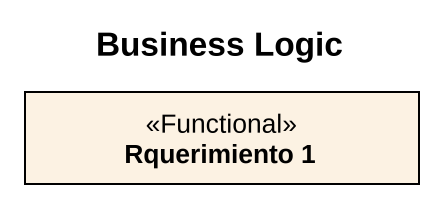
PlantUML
@startuml
title Business Logic
hide circle
hide empty members
class "Rquerimiento 1" as Rquerimiento_1 <<Functional>>
@enduml
